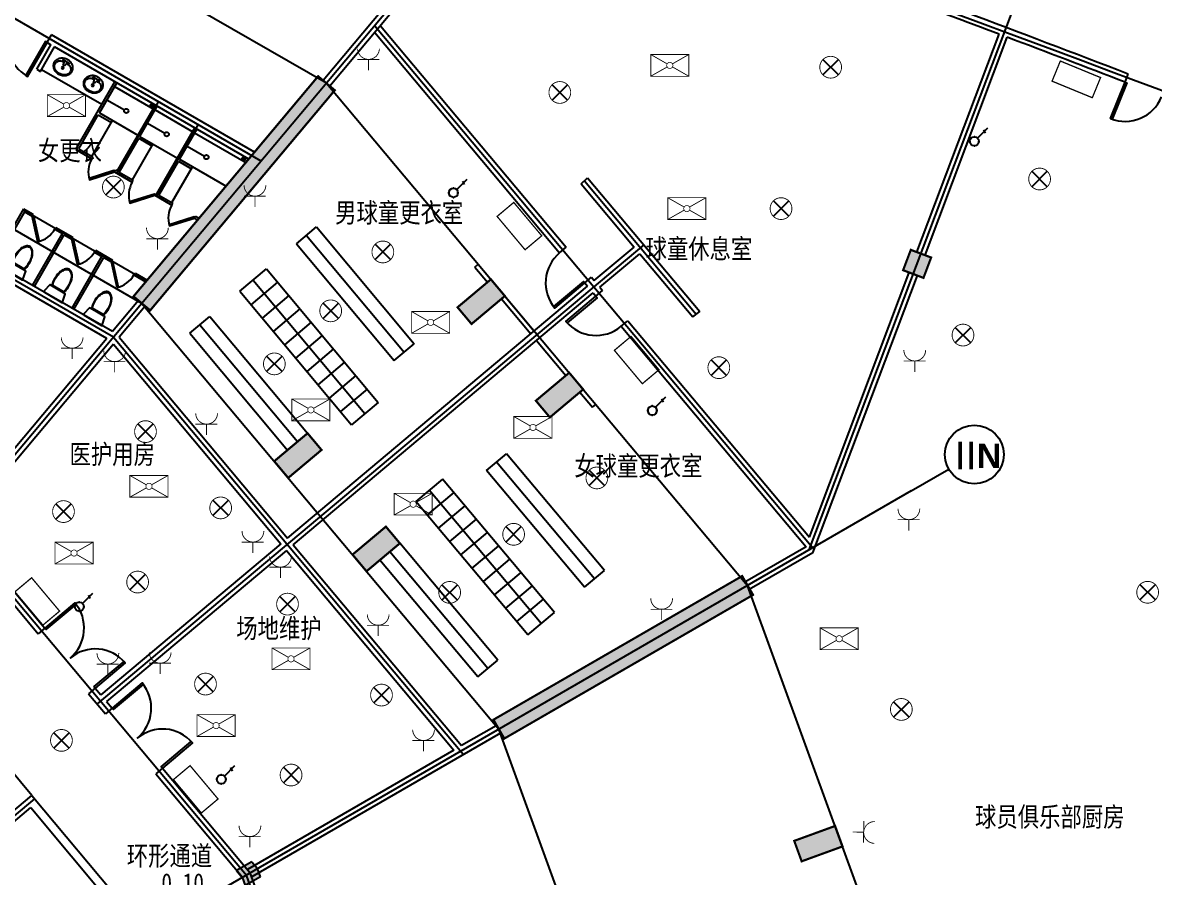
# Model space of a CAD drawing. Extents: x 23618587 to 48466785, y 42305484 to 86624613.
# Drawn here: x 24316365 to 24342374, y 43320068 to 43339700 of the extents above; entities that cross this region are included whole.
import ezdxf

# ---------------------------------------------------------------- set-up
doc = ezdxf.new("R2010")
doc.units = 0
doc.header["$MEASUREMENT"] = 0
doc.layers.get('0').update_dxf_attribs({"linetype": 'CONTINUOUS'})
for name, color, linetype in [('AC-W', 7, 'CONTINUOUS'), ('设备-动力', 3, 'CONTINUOUS'), ('设备-插座', 3, 'CONTINUOUS'), ('设备-照明', 3, 'CONTINUOUS'), ('设备-箱柜', 3, 'CONTINUOUS')]:
    doc.layers.add(name, color=color, linetype=linetype)
doc.styles.add('ATT', font='txt')
doc.styles.add('IDQSTYLE', font='simplex.shx', dxfattribs={"width": 0.7, "bigfont": 'hzfs1.shx'})
doc.styles.add('Q1', font='SimSun.ttf', dxfattribs={"width": 0.8, "height": 450})
doc.styles.add('T-SG-01$0$Arial', font='ARIALBD.TTF')

# ---------------------------------------------------------------- blocks, each defined once
blk = doc.blocks.new('WC-3')
for points in [[(382, 218, 0.033558), (397, 269, 0.056391), (412, 405, 0.056391), (397, 541, 0.070142), (358, 644, 0.106098), (290, 721, 0.162033), (225, 743, 0.162033), (161, 721, 0.106098), (93, 644, 0.070142), (54, 541, 0.056391), (38, 405, 0.056391), (54, 269, 0.033558), (69, 218)], [(55, 405, -0.056391), (70, 537, -0.070142), (108, 636, -0.106098), (170, 708, -0.162033), (225, 726, -0.162033), (280, 708, -0.106098), (343, 636, -0.070142), (381, 537, -0.056391), (396, 405, -0.056391), (381, 273, -0.027675), (369, 232), (81, 232, -0.027675), (70, 273, -0.056391)], [(-20, 24, 0.477064), (0, 0), (463, 0, 0.477064), (473, 12), (431, 207, 0.354037), (426, 211), (24, 211, 0.354037), (19, 207)]]:
    blk.add_lwpolyline(points, format="xyb", close=True)
blk = doc.blocks.new('15PLAV04')
at = {"color": 0, "linetype": 'ByBlock'}
for p, q in [((2.5, -1.5), (2.5, 1.5)), ((7, 0.5), (3, 1.5)), ((4, 1.25), (4, 3.635323)), ((7, -0.5), (7, 0.5)), ((3, -1.5), (7, -0.5)), ((4, -3.628449), (4, -1.25))]:
    blk.add_line(p, q, dxfattribs=at)
blk.add_lwpolyline([(8, 9, 0.109452), (4.986152, 8.332258, 0.102376), (2.343146, 6.363961, 0.093737), (0.622313, 3.491319, 0.088426), (0, 0, 0.088426), (0.622313, -3.491319, 0.093737), (2.343146, -6.363961, 0.102376), (4.986152, -8.332258, 0.109452), (8, -9, 0.109452), (11.013848, -8.332258, 0.102376), (13.656854, -6.363961, 0.093737), (15.377687, -3.491319, 0.088426), (16, 0, 0.088426), (15.377687, 3.491319, 0.093737), (13.656854, 6.363961, 0.102376), (11.013848, 8.332258, 0.109452)], format="xyb", close=True, dxfattribs=at)
for centre in [(3, 2.5), (9, 0), (3, -2.5)]:
    blk.add_circle(centre, 1, dxfattribs=at)
for centre, radius, start, end in [((7, 3.635323), 3, 146.09549, 180), ((11.358035, 0.706347), 8.250845, 143.130102, 146.09549), ((9.915843, 1.787992), 6.448105, 118.911201, 143.130102), ((9, 3.446272), 4.553728, 90, 118.911201), ((9, 3.446272), 4.553728, 61.088799, 90), ((8.084157, 1.787992), 6.448105, 36.869898, 61.088799), ((6.641965, 0.706347), 8.250845, 17.257939, 36.869898), ((4.368267, 0), 10.631733, 0, 17.257939), ((4.368267, 0), 10.631733, 342.742061, 0), ((7, -3.628449), 3, 180, 212.259808), ((9.915843, -1.787992), 6.448105, 212.259808, 241.088799), ((9, -3.446272), 4.553728, 241.088799, 270), ((9, -3.446272), 4.553728, 270, 298.911201), ((8.084157, -1.787992), 6.448105, 298.911201, 323.130102), ((6.641965, -0.706347), 8.250845, 323.130102, 342.742061)]:
    blk.add_arc(centre, radius, start, end, dxfattribs=at)
at = {"color": 0, "linetype": 'ByBlock', "style": 'ATT'}
for tag, p, flags in [('ITEM', (0, -17.5), 3), ('ROOM_NUMBER', (0, -26.5), 1)]:
    blk.add_attdef(tag, p, '', height=6, dxfattribs=dict(at, flags=flags))
blk = doc.blocks.new('HC000426')
at = {"color": 0, "linetype": 'Continuous', "const_width": 0.3}
blk.add_lwpolyline([(5, 2.5), (-5, 2.5), (-5, -2.5), (5, -2.5)], close=True, dxfattribs=at)
at = {"color": 0, "style": 'IDQSTYLE', "width": 0.7}
blk.add_attdef('PSFHATT', (7, -2.5), '', height=2.5, dxfattribs=at)
blk = doc.blocks.new('HC001494')
at = {"color": 0, "linetype": 'Continuous'}
for p, q in [((-1.77, 1.77), (1.77, -1.77)), ((1.77, 1.77), (-1.77, -1.77))]:
    blk.add_line(p, q, dxfattribs=at)
at = {"color": 0, "linetype": 'Continuous', "const_width": 0.2}
blk.add_lwpolyline([(1.77, -1.77, 0.198912), (2.5, 0, 0.198912), (1.77, 1.77, 0.198912), (0, 2.5, 0.198912), (-1.77, 1.77, 0.198912), (-2.5, 0, 0.198912), (-1.77, -1.77, 0.198912), (0, -2.5, 0.198912)], format="xyb", close=True, dxfattribs=at)
at = {"color": 0, "style": 'IDQSTYLE', "width": 0.7}
blk.add_attdef('PSFHATT', (4.5, -2.5), '', height=2.5, dxfattribs=at)
blk = doc.blocks.new('HC000133')
at = {"color": 0, "linetype": 'Continuous', "const_width": 0.2}
blk.add_lwpolyline([(-2.5, 5, 0.198912), (-1.77, 3.23, 0.198912), (0, 2.5, 0.198912), (1.77, 3.23, 0.198912), (2.5, 5)], format="xyb", dxfattribs=at)
for points in [[(-2.55, 2.48), (2.48, 2.48)], [(0, 2.5), (0, 0)]]:
    blk.add_lwpolyline(points, dxfattribs=at)
at = {"color": 0, "style": 'IDQSTYLE', "width": 0.7}
blk.add_attdef('PSFHATT', (4.5, 0), '', height=2.5, dxfattribs=at)
blk = doc.blocks.new('HC000704')
at = {"color": 0, "linetype": 'Continuous', "const_width": 0.2}
for points in [[(-0.61, 0.35), (-4.38, 2.5)], [(-4.38, 2.5), (4.37, 2.5), (4.37, -2.5), (-4.38, -2.5), (-4.38, 2.5)], [(4.37, 2.5), (0.61, 0.35)], [(-0.61, -0.35), (-4.38, -2.5)], [(0.61, -0.35), (4.37, -2.5)]]:
    blk.add_lwpolyline(points, dxfattribs=at)
at = {"color": 0, "linetype": 'Continuous', "const_width": 0.16}
blk.add_lwpolyline([(0, -0.71, 0.198912), (0.5, -0.5, 0.198912), (0.71, 0, 0.198912), (0.5, 0.5, 0.198912), (0, 0.71, 0.198912), (-0.5, 0.5, 0.198912), (-0.71, 0, 0.198912), (-0.5, -0.5, 0.198912)], format="xyb", close=True, dxfattribs=at)
at = {"color": 0, "style": 'IDQSTYLE', "width": 0.7}
blk.add_attdef('PSFHATT', (6.37, -2.5), '', height=2.5, dxfattribs=at)
blk = doc.blocks.new('HC002297100793')
at = {"color": 0}
for p, q in [((0.74, 1.78), (3.12, 4.17)), ((2.09, 3.72), (2.47, 2.92))]:
    blk.add_line(p, q, dxfattribs=at)
blk.add_circle((0, 1.04), 1.04, dxfattribs=at)
for p in [(-1.04, 1.04), (0, 2.08), (0, 0), (1.04, 1.04)]:
    blk.add_point(p, dxfattribs=at)
at = {"color": 0, "width": 0.7}
blk.add_attdef('PSFHATT', (3.15, 0), '', height=0.025, dxfattribs=at)

msp = doc.modelspace()

# ---------------------------------------------------------------- hatches: boundary and pattern name
at = {"layer": 'AC-W'}
for points in [[(24323155.69868, 43338468.54913), (24318913.12499, 43333412.44669), (24319296.14722, 43333091.05289), (24323538.72091, 43338147.15533)], [(24326360.21808, 43333161.36485), (24326681.61189, 43332778.34263), (24327447.65633, 43333421.13024), (24327126.26253, 43333804.15246)], [(24329247.46164, 43331276.2058), (24328926.06783, 43331659.22802), (24328160.02339, 43331016.44041), (24328481.41719, 43330633.41819)], [(24323234.41073, 43329885.79976), (24322913.01693, 43330268.82199), (24322146.97249, 43329626.03438), (24322468.36629, 43329243.01215)], [(24325034.2172, 43327740.87394), (24324712.8234, 43328123.89616), (24323946.77895, 43327481.10855), (24324268.17276, 43327098.08633)], [(24333151.51398, 43326556.00034), (24327435.50991, 43323255.86385), (24327185.50991, 43323688.87655), (24332901.51398, 43326989.01304)], [(24334097.61341, 43320905.8808), (24334268.62348, 43320436.03449), (24335208.3161, 43320778.05463), (24335037.30603, 43321247.90094)]]:
    msp.add_hatch(color=7, dxfattribs=at).paths.add_polyline_path(points)
h = msp.add_hatch(dxfattribs=at)
h.set_pattern_fill('ANSI37', scale=4, angle=0.000000003, style=0)
h.set_pattern_definition([(75, (24332012.674, 43169196.654), (12.267258, -3.2870019), []), (345, (24332012.674, 43169196.654), (-3.2870019, -12.267258), [])])
h.paths.add_polyline_path([(24319294.67047, 43337789.27003, 1), (24319374.67047, 43337789.27003, 1)])
h = msp.add_hatch(dxfattribs=at)
h.set_pattern_fill('ANSI37', scale=4, angle=0.000000003, style=0)
h.set_pattern_definition([(75, (24334126.505, 43167980.542), (12.267258, -3.2870019), []), (345, (24334126.505, 43167980.542), (-3.2870019, -12.267258), [])])
h.paths.add_polyline_path([(24321408.50164, 43336573.15848, 1), (24321488.50164, 43336573.15848, 1)])

# ---------------------------------------------------------------- linework, layer by layer
at = {"layer": 'AC-W', "color": 7, "ltscale": 300}
for p, q in [((24334444.07932, 43327590.93842), (24359851.20616, 43394928.38194)), ((24323347.20979, 43338307.85223), (24310306.31854, 43345837.01431)), ((24327829.91289, 43343650.12975), (24298958.8155, 43309242.89571)), ((24319104.6361, 43333251.74979), (24308048.89223, 43339634.78649)), ((24324456.80599, 43339630.21748), (24334521.46889, 43327635.61931)), ((24318451.93246, 43332473.88788), (24307701.59588, 43338680.5976)), ((24323347.20979, 43338307.85223), (24333026.51398, 43326772.50669)), ((24329276.03528, 43336064.89702), (24331847.16405, 43333000.74508)), ((24330638.20411, 43334597.09981), (24318075.07524, 43324055.38301)), ((24319104.6361, 43333251.74979), (24327310.50991, 43323472.3702)), ((24318451.93246, 43332473.88788), (24326496.39504, 43322886.8707)), ((24336786.17593, 43328943.14853), (24302664.33713, 43309242.89571)), ((24314796.79205, 43328117.86116), (24321506.56732, 43320121.46238)), ((24338176.76417, 43312622.3106), (24333026.51398, 43326772.50669)), ((24331676.76417, 43311476.18523), (24327310.50991, 43323472.3702)), ((24314267.31707, 43319881.23907), (24316642.05484, 43321873.88066)), ((24325076.76417, 43310312.42716), (24321506.56732, 43320121.46238))]:
    msp.add_line(p, q, dxfattribs=at)
at = {"layer": 'AC-W', "color": 7, "ltscale": 1000}
for p, q in [((24321845.99141, 43336518.76983), (24309507.53692, 43343642.37985)), ((24318537.27594, 43336235.12657), (24319487.27594, 43337880.57484)), ((24319446.60262, 43335710.12657), (24320396.60262, 43337355.57484)), ((24316381.53911, 43335401.28084), (24319211.14162, 43333767.60908)), ((24322654.97681, 43334621.22427), (24323114.60348, 43335006.89684)), ((24323114.60348, 43335006.89684), (24325364.36011, 43332325.74129)), ((24322884.78891, 43334814.06203), (24325134.54562, 43332132.90639)), ((24322654.97565, 43334621.22566), (24324904.73345, 43331940.06872)), ((24321352.70126, 43333528.48534), (24321965.53682, 43334042.71542)), ((24321965.53682, 43334042.71542), (24324536.68725, 43330978.53765)), ((24322222.65296, 43333736.29858), (24321609.8172, 43333222.06873)), ((24321659.11894, 43333785.6005), (24324230.26937, 43330721.42273)), ((24321352.70126, 43333528.48534), (24323923.85149, 43330464.30781)), ((24322479.76789, 43333429.88069), (24321866.93213, 43332915.65085)), ((24322736.88281, 43333123.46281), (24322124.04705, 43332609.23297)), ((24320203.6346, 43332564.30392), (24320663.26126, 43332949.97649)), ((24320663.26126, 43332949.97649), (24322913.0179, 43330268.82094)), ((24320203.6346, 43332564.30392), (24322453.39123, 43329883.14837)), ((24320433.44669, 43332757.14168), (24322683.2034, 43330075.98604)), ((24322993.99773, 43332817.04493), (24322381.16197, 43332302.81509)), ((24323251.11265, 43332510.62705), (24322638.27689, 43331996.39721)), ((24324904.73345, 43331940.06872), (24325364.36011, 43332325.74129)), ((24323508.22757, 43332204.20917), (24322895.39181, 43331689.97933)), ((24323765.34249, 43331897.79129), (24323152.50673, 43331383.56145)), ((24324022.45741, 43331591.37341), (24323409.62165, 43331077.14357)), ((24324279.57233, 43331284.95553), (24323666.73657, 43330770.72569)), ((24324536.68725, 43330978.53765), (24323923.85149, 43330464.30781)), ((24327025.93256, 43329412.12206), (24327485.55923, 43329797.79463)), ((24329735.31586, 43327116.63908), (24327485.55923, 43329797.79463)), ((24329505.50376, 43326923.80132), (24327255.74705, 43329604.95696)), ((24326015.09876, 43329216.63543), (24325402.26341, 43328702.4051)), ((24328586.2492, 43326152.45766), (24326015.09876, 43329216.63543)), ((24329275.69035, 43326730.96513), (24327025.93256, 43329412.12206)), ((24328279.83152, 43325895.34249), (24325708.68108, 43328959.52027)), ((24327973.41364, 43325638.22757), (24325402.26341, 43328702.4051)), ((24326272.21392, 43328910.21776), (24325659.37858, 43328395.98743)), ((24326529.32909, 43328603.80009), (24325916.49374, 43328089.56975)), ((24326786.44426, 43328297.38241), (24326173.60891, 43327783.15208)), ((24327043.55942, 43327990.96474), (24326430.72408, 43327476.7344)), ((24327283.97364, 43325059.71872), (24325034.21701, 43327740.87428)), ((24327300.67459, 43327684.54706), (24326687.83924, 43327170.31673)), ((24327054.16155, 43324866.88097), (24324804.40484, 43327548.03661)), ((24327557.78976, 43327378.12939), (24326944.95441, 43326863.89905)), ((24326824.34698, 43324674.04616), (24324574.59034, 43327355.20171)), ((24329275.68919, 43326730.96651), (24329735.31586, 43327116.63908)), ((24327814.90492, 43327071.71171), (24327202.06958, 43326557.48138)), ((24328072.02009, 43326765.29404), (24327459.18474, 43326251.06371)), ((24328329.13526, 43326458.87637), (24327716.29991, 43325944.64603)), ((24327973.41364, 43325638.22757), (24328586.2492, 43326152.45766)), ((24326824.34698, 43324674.04616), (24327283.97364, 43325059.71872)), ((24321634.49859, 43320426.26357), (24321282.74449, 43320223.17824)), ((24321834.49859, 43320079.8534), (24321482.74449, 43319876.76808))]:
    msp.add_line(p, q, dxfattribs=at)
at = {"layer": 'AC-W', "color": 7, "ltscale": 5000}
for p, q in [((24327591.81262, 43343521.94528), (24323270.60535, 43338372.13099)), ((24327793.33408, 43343450.96443), (24323423.81424, 43338243.57347)), ((24336917.20696, 43334428.83134), (24338805.87054, 43339434.42595)), ((24337104.33027, 43334358.22775), (24338992.99385, 43339363.82235)), ((24318429.2643, 43332602.4454), (24307824.26404, 43338725.24516)), ((24318298.72357, 43332446.87302), (24313113.36671, 43335440.6402)), ((24334446.47668, 43327880.56393), (24336740.69796, 43333961.02302)), ((24334525.02613, 43327522.20303), (24336927.82126, 43333890.41942)), ((24319028.03166, 43333316.02855), (24318429.2643, 43332602.4454)), ((24319181.24055, 43333187.47103), (24318582.47319, 43332473.88788)), ((24318298.72357, 43332446.87302), (24314774.12389, 43328246.41869)), ((24318451.93246, 43332318.3155), (24314927.33278, 43328117.86116)), ((24318451.93246, 43332318.3155), (24322300.64536, 43327731.59807)), ((24318582.47319, 43332473.88788), (24322453.85425, 43327860.15559)), ((24314862.06241, 43328195.64735), (24316878.43015, 43325792.63386)), ((24314731.52169, 43328040.07497), (24316725.22126, 43325664.07634)), ((24322300.64536, 43327731.59807), (24318164.00537, 43324260.54498)), ((24322582.41177, 43327706.9467), (24326453.79283, 43323093.21442)), ((24334368.26001, 43327662.63417), (24332961.24362, 43326850.29288)), ((24322429.20288, 43327578.38918), (24318292.56289, 43324107.33609)), ((24322429.20288, 43327578.38918), (24326277.91578, 43322991.67176)), ((24334525.02613, 43327522.20303), (24333061.24362, 43326677.0878)), ((24316878.43015, 43325792.63386), (24316725.22126, 43325664.07634)), ((24318035.44785, 43324413.75387), (24317882.23896, 43324285.19634)), ((24317882.23896, 43324285.19634), (24318267.91152, 43323825.56968)), ((24318035.44785, 43324413.75387), (24318164.00537, 43324260.54498)), ((24318292.56289, 43324107.33609), (24318421.12041, 43323954.1272)), ((24318421.12041, 43323954.1272), (24318267.91152, 43323825.56968)), ((24327245.23955, 43323550.15639), (24326453.79283, 43323093.21442)), ((24327345.23955, 43323376.95131), (24321629.23548, 43320076.81482)), ((24326277.91578, 43322991.67176), (24321529.23548, 43320250.0199)), ((24319578.13811, 43322575.2472), (24319424.92922, 43322446.68968)), ((24319424.92922, 43322446.68968), (24321418.62879, 43320070.69105)), ((24319578.13811, 43322575.2472), (24321594.50584, 43320172.23371)), ((24314203.03831, 43319957.84351), (24316577.77608, 43321950.4851)), ((24316577.77608, 43321950.4851), (24319220.16569, 43318801.40779)), ((24314484.80472, 43319933.19214), (24316553.12471, 43321668.71869)), ((24316553.12471, 43321668.71869), (24319044.28864, 43318699.86513)), ((24324726.10724, 43311568.22958), (24321594.50584, 43320172.23371)), ((24324538.16872, 43311499.82555), (24321418.62879, 43320070.69105))]:
    msp.add_line(p, q, dxfattribs=at)
at = {"layer": 'AC-W', "color": 7}
for p, q in [((24324587.34672, 43339630.21748), (24328858.67552, 43334539.84604)), ((24316925.80227, 43339243.9723), (24317025.80227, 43339417.17738)), ((24321692.91008, 43336722.62143), (24317025.80227, 43339417.17738)), ((24324456.80599, 43339474.6451), (24328705.46663, 43334411.28852)), ((24316687.40481, 43338631.05579), (24317012.40481, 43339193.9723)), ((24316774.00735, 43338581.05579), (24317099.00735, 43339143.9723)), ((24316925.80227, 43339243.9723), (24317012.40481, 43339193.9723)), ((24321562.50257, 43336566.97213), (24317099.00735, 43339143.9723)), ((24316687.40481, 43338631.05579), (24316774.00735, 43338581.05579)), ((24316799.00735, 43338624.35706), (24318184.648, 43337824.35706)), ((24317584.648, 43336785.12657), (24318484.648, 43338343.9723)), ((24318127.94927, 43337626.15198), (24318527.94927, 43338318.9723)), ((24341702.80624, 43338332.46858), (24341774.45039, 43338519.19596)), ((24318477.94927, 43338232.36976), (24319365.62531, 43337719.86976)), ((24318302.94927, 43337929.26087), (24318703.48602, 43337698.01087)), ((24318540.62531, 43336290.92784), (24319415.62531, 43337806.4723)), ((24319058.92658, 43337088.65198), (24319458.92658, 43337781.4723)), ((24317652.94927, 43336803.42784), (24318102.94927, 43337582.85071)), ((24318102.94927, 43337582.85071), (24318406.05816, 43337407.85071)), ((24318127.94927, 43337626.15198), (24319015.62531, 43337113.65198)), ((24319408.92658, 43337694.86976), (24320274.95198, 43337194.86976)), ((24317956.05816, 43336628.42784), (24318431.05816, 43337451.15198)), ((24319233.92658, 43337391.76087), (24319634.46333, 43337160.51087)), ((24319449.95198, 43335765.92784), (24320324.95198, 43337281.4723)), ((24319968.25325, 43336563.65198), (24320368.25325, 43337256.4723)), ((24318583.92658, 43336265.92784), (24319033.92658, 43337045.35071)), ((24319033.92658, 43337045.35071), (24319337.03547, 43336870.35071)), ((24319058.92658, 43337088.65198), (24319924.95198, 43336588.65198)), ((24320318.25325, 43337169.86976), (24321512.50257, 43336480.36959)), ((24317584.648, 43336785.12657), (24317952.7088, 43336572.62657)), ((24317652.94927, 43336803.42784), (24317977.7088, 43336615.92784)), ((24318887.03547, 43336090.92784), (24319362.03547, 43336913.65198)), ((24320143.25325, 43336866.76087), (24320543.79, 43336635.51087)), ((24317952.7088, 43336572.62657), (24317977.7088, 43336615.92784)), ((24319493.25325, 43335740.92784), (24319943.25325, 43336520.35071)), ((24319943.25325, 43336520.35071), (24320246.36214, 43336345.35071)), ((24319968.25325, 43336563.65198), (24321038.71182, 43335945.62243)), ((24318472.32404, 43336272.62657), (24318497.32404, 43336315.92784)), ((24318472.32404, 43336272.62657), (24318883.68611, 43336035.12657)), ((24318497.32404, 43336315.92784), (24318540.62531, 43336290.92784)), ((24318583.92658, 43336265.92784), (24318908.68611, 43336078.42784)), ((24319796.36214, 43335565.92784), (24320271.36214, 43336388.65198)), ((24318883.68611, 43336035.12657), (24318908.68611, 43336078.42784)), ((24329202.23774, 43335997.27312), (24329349.83282, 43336132.52093)), ((24329202.23774, 43335997.27312), (24330420.71646, 43334545.14673)), ((24329349.83282, 43336132.52093), (24331926.5754, 43333061.6787)), ((24319403.30135, 43335735.12657), (24319428.30135, 43335778.42784)), ((24319403.30135, 43335735.12657), (24319793.01278, 43335510.12657)), ((24319428.30135, 43335778.42784), (24319449.95198, 43335765.92784)), ((24319493.25325, 43335740.92784), (24319818.01278, 43335553.42784)), ((24315681.53911, 43334188.84528), (24316394.03911, 43335422.93148)), ((24316394.03911, 43335422.93148), (24316610.54546, 43335297.93148)), ((24319793.01278, 43335510.12657), (24319818.01278, 43335553.42784)), ((24315724.84038, 43334163.84528), (24316412.34038, 43335354.63021)), ((24316412.34038, 43335354.63021), (24316585.54546, 43335254.63021)), ((24316585.54546, 43335254.63021), (24316610.54546, 43335297.93148)), ((24320312.62802, 43335210.12657), (24320337.62802, 43335253.42784)), ((24320312.62802, 43335210.12657), (24320386.00818, 43335167.76052)), ((24320337.62802, 43335253.42784), (24320418.64336, 43335206.65362)), ((24317105.1607, 43334954.63021), (24317130.1607, 43334997.93148)), ((24317105.1607, 43334954.63021), (24317278.36578, 43334854.63021)), ((24317130.1607, 43334997.93148), (24317519.87213, 43334772.93148)), ((24316590.86578, 43333663.84528), (24317278.36578, 43334854.63021)), ((24316634.16705, 43333638.84528), (24317321.66705, 43334829.63021)), ((24317321.66705, 43334829.63021), (24317494.87213, 43334729.63021)), ((24317494.87213, 43334729.63021), (24317519.87213, 43334772.93148)), ((24318014.48738, 43334429.63021), (24318039.48738, 43334472.93148)), ((24318014.48738, 43334429.63021), (24318187.69246, 43334329.63021)), ((24318039.48738, 43334472.93148), (24318429.19881, 43334247.93148)), ((24328705.46663, 43334411.28852), (24328858.67552, 43334539.84604)), ((24329501.46313, 43333773.8016), (24330420.71646, 43334545.14673)), ((24329630.02065, 43333620.59271), (24330549.27398, 43334391.93784)), ((24330549.27398, 43334391.93784), (24331767.75269, 43332939.81146)), ((24317500.19246, 43333138.84528), (24318187.69246, 43334329.63021)), ((24317543.49373, 43333113.84528), (24318230.99373, 43334304.63021)), ((24318230.99373, 43334304.63021), (24318404.19881, 43334204.63021)), ((24318404.19881, 43334204.63021), (24318429.19881, 43334247.93148)), ((24326760.40346, 43334084.59403), (24326837.00791, 43334148.87279)), ((24326837.00791, 43334148.87279), (24328122.58313, 43332616.7839)), ((24318923.81405, 43333904.63021), (24318948.81405, 43333947.93148)), ((24318923.81405, 43333904.63021), (24319194.82403, 43333748.16253)), ((24318948.81405, 43333947.93148), (24319227.45921, 43333787.05562)), ((24326760.40346, 43334084.59403), (24327049.65789, 43333739.87403)), ((24322453.85425, 43327860.15559), (24329348.54999, 43333645.49224)), ((24329283.97548, 43333721.84852), (24329437.18437, 43333850.40605)), ((24329283.97548, 43333721.84852), (24329348.25424, 43333645.24408)), ((24329437.18437, 43333850.40605), (24329501.46313, 43333773.8016)), ((24329630.02065, 43333620.59271), (24329694.29941, 43333543.98827)), ((24322582.41177, 43327706.9467), (24329477.10751, 43333492.28335)), ((24327371.05169, 43333356.85181), (24328045.97868, 43332552.50514)), ((24329476.81176, 43333492.03519), (24329541.09052, 43333415.43075)), ((24329541.09052, 43333415.43075), (24329694.29941, 43333543.98827)), ((24330119.59937, 43332725.99075), (24330272.80826, 43332854.54827)), ((24330272.80826, 43332854.54827), (24334446.47668, 43327880.56393)), ((24331767.75269, 43332939.81146), (24331926.5754, 43333061.6787)), ((24330119.59937, 43332725.99075), (24334368.26001, 43327662.63417)), ((24328174.53621, 43332399.29625), (24328849.4632, 43331594.94959)), ((24329170.857, 43331211.92737), (24329460.11143, 43330867.20737)), ((24329460.11143, 43330867.20737), (24329536.71587, 43330931.48613)), ((24336786.17593, 43328943.14853), (24337652.20133, 43329443.14853)), ((24316577.77608, 43321950.4851), (24315742.15219, 43322946.34288)), ((24316577.77608, 43321950.4851), (24315742.15219, 43322946.34287)), ((24321634.49859, 43320426.26357), (24321765.03932, 43320270.69118)), ((24321282.74449, 43320223.17824), (24321413.28522, 43320067.60586)), ((24321834.49859, 43320079.8534), (24321765.03932, 43320270.69118))]:
    msp.add_line(p, q, dxfattribs=at)
for points in [[(24316925.80227, 43339243.9723), (24316886.83113, 43339266.4723), (24316436.83113, 43338487.04944), (24316475.80227, 43338464.54944)], [(24341702.80624, 43338332.46858), (24341744.51152, 43338315.5668), (24341406.47592, 43337481.46133), (24341364.77065, 43337498.36311)], [(24318472.32404, 43336272.62657), (24318463.2884, 43336301.23352), (24317891.1495, 43336120.52083), (24317900.18513, 43336091.91389)], [(24319403.30135, 43335735.12657), (24319394.26571, 43335763.73352), (24318822.12681, 43335583.02083), (24318831.16244, 43335554.41389)], [(24316585.54546, 43335254.63021), (24316614.83762, 43335261.10859), (24316744.40529, 43334675.26543), (24316715.11314, 43334668.78704)], [(24320312.62802, 43335210.12657), (24320303.59239, 43335238.73352), (24319731.45348, 43335058.02083), (24319740.48912, 43335029.41389)], [(24317494.87213, 43334729.63021), (24317524.16429, 43334736.10859), (24317653.73197, 43334150.26543), (24317624.43981, 43334143.78704)], [(24318404.19881, 43334204.63021), (24318433.49097, 43334211.10859), (24318563.05864, 43333625.26543), (24318533.76648, 43333618.78704)], [(24329283.97548, 43333721.84852), (24329255.05003, 43333756.32052), (24328565.61004, 43333177.81168), (24328594.53548, 43333143.33968)], [(24329541.09052, 43333415.43075), (24329570.01596, 43333380.95875), (24328880.57596, 43332802.4499), (24328851.65052, 43332836.9219)], [(24316878.43015, 43325792.63386), (24316907.35559, 43325758.16186), (24317596.79559, 43326336.67071), (24317567.87015, 43326371.14271)], [(24318035.44785, 43324413.75387), (24318006.5224, 43324448.22587), (24318695.9624, 43325026.73472), (24318724.88784, 43324992.26272)], [(24318421.12041, 43323954.1272), (24318450.04585, 43323919.6552), (24319139.48585, 43324498.16405), (24319110.56041, 43324532.63605)], [(24319578.13811, 43322575.2472), (24319549.21267, 43322609.7192), (24320238.65267, 43323188.22805), (24320267.57811, 43323153.75605)]]:
    msp.add_lwpolyline(points, close=True, dxfattribs=at)
at = {"layer": 'AC-W', "color": 7, "const_width": 50}
for points in [[(24323155.69868, 43338468.54913), (24318913.12499, 43333412.44669), (24319296.14722, 43333091.05289), (24323538.72091, 43338147.15533)], [(24336600.35547, 43334013.97572), (24336776.86448, 43334481.78404), (24337244.67275, 43334305.27505), (24337068.16374, 43333837.46673)], [(24327126.26253, 43333804.15246), (24326360.21808, 43333161.36485), (24326681.61189, 43332778.34263), (24327447.65633, 43333421.13024)], [(24328926.06783, 43331659.22802), (24328160.02339, 43331016.44041), (24328481.41719, 43330633.41819), (24329247.46164, 43331276.2058)], [(24322913.01693, 43330268.82199), (24322146.97249, 43329626.03438), (24322468.36629, 43329243.01215), (24323234.41073, 43329885.79976)], [(24324712.8234, 43328123.89616), (24323946.77895, 43327481.10855), (24324268.17276, 43327098.08633), (24325034.2172, 43327740.87394)], [(24333151.51398, 43326556.00034), (24327435.50991, 43323255.86385), (24327185.50991, 43323688.87655), (24332901.51398, 43326989.01304)], [(24335037.30603, 43321247.90094), (24334097.61341, 43320905.8808), (24334268.62348, 43320436.03449), (24335208.3161, 43320778.05463)]]:
    msp.add_lwpolyline(points, close=True, dxfattribs=at)
at = {"layer": 'AC-W', "color": 7}
for centre, radius in [((24319334.67047, 43337789.27003), 40), ((24318746.78729, 43337673.01087), 50), ((24319677.7646, 43337135.51087), 50), ((24320587.09127, 43336610.51087), 50), ((24321448.50164, 43336573.15848), 40), ((24338236.76848, 43329780.64853), 675)]:
    msp.add_circle(centre, radius, dxfattribs=at)
at = {"layer": 'AC-W', "color": 7, "ltscale": 300}
for centre, radius, start, end in [((24162246.90911, 42870268.06754), 513099.72014, 62.6224147924, 75.1443656534), ((24150982.49453, 42831626.35527), 541522.67138, 66.0871772528, 74.4564383749)]:
    msp.add_arc(centre, radius, start, end, dxfattribs=at)
at = {"layer": 'AC-W', "color": 7}
for centre, radius, start, end in [((24148759.7883, 42835660.74182), 530172.67138, 79.4743453433, 79.4743453433), ((24148766.30591, 42835659.45113), 530172.67138, 78.1227654299, 78.1227654299), ((24148779.34207, 42835656.52904), 530172.67138, 76.2090487924, 76.2090487924), ((24148685.34615, 42835267.72991), 541422.67138, 67.6161160823, 69.5496072686), ((24148685.34615, 42835267.72991), 541622.67138, 68.0185589767, 69.3174018986), ((24148685.34615, 42835267.72991), 538822.67138, 69.338613955, 69.859559349), ((24148685.34615, 42835267.72991), 539022.67138, 69.0090338272, 69.859559349), ((24316925.80227, 43339243.9723), 900, 150.000000004, 240), ((24148685.34615, 42835267.72991), 538822.67138, 69.0090338272, 69.3173469286), ((24341702.80624, 43338332.46858), 900, 247.93890106, 337.938901057), ((24318472.32404, 43336272.62657), 600, 150.000000004, 197.528959576), ((24319403.30135, 43335735.12657), 600, 150.000000004, 197.528959576), ((24320312.62802, 43335210.12657), 600, 150.000000004, 197.528959576), ((24316585.54546, 43335254.63021), 600, 282.471040431, 330.000000004), ((24317494.87213, 43334729.63021), 600, 282.471040431, 330.000000004), ((24329283.97548, 43333721.84852), 900, 130.000000001, 220.000000005), ((24318404.19881, 43334204.63021), 600, 282.471040431, 330.000000004), ((24329541.09052, 43333415.43075), 900, 220.000000005, 310.000000001), ((24316878.43015, 43325792.63386), 900, 310.000000001, 40.000000005), ((24318035.44785, 43324413.75387), 900, 40.000000005, 130.000000001), ((24318421.12041, 43323954.1272), 900, 310.000000001, 40.000000005), ((24319578.13811, 43322575.2472), 900, 40.000000005, 130.000000001)]:
    msp.add_arc(centre, radius, start, end, dxfattribs=at)
for points in [[(24336776.86448, 43334481.78404), (24336600.35547, 43334013.97572), (24337244.67275, 43334305.27505), (24337068.16374, 43333837.46673)], [(24321765.03932, 43320270.69118), (24321634.49859, 43320426.26357), (24321413.28522, 43320067.60586), (24321282.74449, 43320223.17824)], [(24321834.49859, 43320079.8534), (24321765.03932, 43320270.69118), (24321482.74449, 43319876.76808), (24321413.28522, 43320067.60586)]]:
    msp.add_solid(points, dxfattribs=at)

# ---------------------------------------------------------------- block references
at = {"layer": 'AC-W', "color": 7, "xscale": -24.99999999992525, "yscale": 25, "zscale": 25, "rotation": 60.00000000298188}
for p in [(24317395.41752, 43338857.36976), (24318088.23784, 43338457.36976)]:
    msp.add_blockref('15PLAV04', p, dxfattribs=at)
at = {"layer": 'AC-W', "color": 7, "rotation": 329.5237304526313}
for p in [(24315958.36221, 43334031.24312), (24316867.68889, 43333506.24312), (24317777.01556, 43332981.24312)]:
    msp.add_blockref('WC-3', p, dxfattribs=at)
at = {"layer": '设备-动力', "xscale": 100, "yscale": 100, "zscale": 100}
for p in [(24331238.39597, 43338718.40272), (24317371.83613, 43337794.5479), (24331629.86199, 43335428.69865), (24325742.31272, 43332815.01651), (24322989.48498, 43330804.52434), (24328093.04203, 43330402.4259), (24319268.56806, 43329049.10814), (24325340.21429, 43328639.37892), (24317546.84249, 43327516.16827), (24335130.5599, 43325547.83648), (24322532.63596, 43325086.77879), (24320810.91039, 43323553.83892)]:
    msp.add_blockref('HC000704', p, dxfattribs=at)
at = {"layer": '设备-插座', "xscale": 100, "yscale": 100, "zscale": 100}
for p in [(24324313.70338, 43338606.29721), (24321703.92988, 43335464.90319), (24319462.07138, 43334488.53275), (24317502.4891, 43331973.48002), (24318479.75344, 43331664.46939), (24336867.59071, 43331679.05528), (24320592.35969, 43330228.441), (24336732.76751, 43328034.66065), (24321657.39432, 43327520.24574), (24322290.91797, 43326944.24098), (24331050.78533, 43325975.47679), (24324536.01742, 43325608.17533), (24318324.38281, 43324717.72205), (24319525.58506, 43324737.71373), (24325578.80969, 43322961.61788), (24321588.45072, 43320755.3927)]:
    msp.add_blockref('HC000133', p, dxfattribs=at)
at = {"layer": '设备-插座', "xscale": 99.99999999999999, "yscale": 100, "zscale": 100, "rotation": 268.7455483779873}
msp.add_blockref('HC000133', (24335444.29757, 43321109.77468), dxfattribs=at)
at = {"layer": '设备-照明', "color": 3, "xscale": 100, "yscale": 100, "zscale": 100}
for p in [(24334935.0918, 43338676.35637), (24328710.29872, 43338096.4067), (24339736.71347, 43336108.42992), (24318450.18004, 43335923.30406), (24333794.52412, 43335428.63824), (24324643.54975, 43334433.07608), (24323444.98711, 43333079.86019), (24337975.98628, 43332523.56772), (24322149.76619, 43331861.96589), (24332363.98161, 43331774.95535), (24319188.26617, 43330305.96751), (24329562.24785, 43329242.52657), (24317303.42976, 43328469.46023), (24320916.03288, 43328554.03622), (24327648.41396, 43327947.30565), (24319007.0319, 43326850.43408), (24326179.20814, 43326613.42142), (24342219.6713, 43326615.81379), (24322452.33408, 43326343.63816), (24320567.49766, 43324507.13088), (24324612.22692, 43324254.42235), (24336559.36256, 43323924.84734), (24317256.51746, 43323213.92544), (24322534.07395, 43322417.91507)]:
    msp.add_blockref('HC001494', p, dxfattribs=at)
at = {"layer": '设备-照明', "xscale": 100, "yscale": 100, "zscale": 100}
for p in [(24338238.51016, 43336869.61385), (24326266.35728, 43335687.25971), (24330835.17828, 43330686.87403), (24317665.8983, 43326179.48971), (24320929.96621, 43322217.16036)]:
    msp.add_blockref('HC002297100793', p, dxfattribs=at)
at = {"layer": '设备-箱柜', "color": 142, "extrusion": (-1.54084e-12, -3.75192e-12, -1), "xscale": 99.99999999999996, "yscale": 99.99999999999999, "zscale": 100, "rotation": 202.3269675591254}
msp.add_blockref('HC000426', (-24340580.74587, 43338397.31357, -0.0002), dxfattribs=at)
at = {"layer": '设备-箱柜', "color": 142, "xscale": 99.99999999999993, "yscale": 100, "zscale": 100, "rotation": 310.0000000028318}
for p in [(24327781.94707, 43335026.99157, 0.00024), (24330477.05825, 43331949.96083, 0.00024), (24316701.09491, 43326404.92056, 0.00024), (24320343.05796, 43322090.08837, 0.00024)]:
    msp.add_blockref('HC000426', p, dxfattribs=at)

# ---------------------------------------------------------------- texts
at = {"layer": 'AC-W', "color": 7, "style": 'Q1', "width": 0.8}
for s, p in [('女更衣', (24316715.29525, 43336538.73875)), ('男球童更衣室', (24323545.72361, 43335109.48122)), ('球童休息室', (24330679.32924, 43334282.38177)), ('医护用房', (24317441.89879, 43329562.77722)), ('女球童更衣室', (24329041.38154, 43329294.15676)), ('场地维护', (24321272.93319, 43325563.25615)), ('球员俱乐部厨房', (24338252.52965, 43321233.18202)), ('环形通道', (24318757.21303, 43320338.54671)), ('0.10', (24319552.89332, 43319712.96433))]:
    msp.add_text(s, height=450, dxfattribs=at).set_placement(p)
at = {"layer": 'AC-W', "color": 7, "style": 'T-SG-01$0$Arial'}
for s, height, p in [('Ⅱ', 637.5, (24337600.97339, 43329438.07941)), ('N', 562.5, (24338292.41108, 43329469.57928))]:
    msp.add_text(s, height=height, dxfattribs=at).set_placement(p)

doc.saveas('drawing.dxf')
